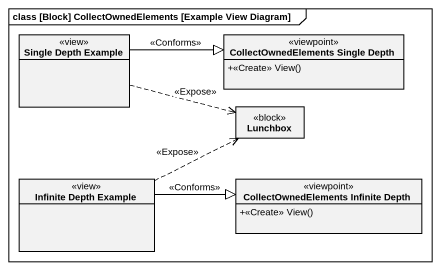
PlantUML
@startuml
mainframe class [Block] CollectOwnedElements [Example View Diagram]
hide circle
hide empty members
skinparam classAttributeIconSize 0
class "Single Depth Example" as Single_Depth_Example <<view>>
class "CollectOwnedElements Single Depth" as CollectOwnedElements_Single <<viewpoint>> {
  +<<Create>> View()
}
class Lunchbox <<block>>
class "Infinite Depth Example" as Infinite_Depth_Example <<view>>
class "CollectOwnedElements Infinite Depth" as CollectOwnedElements <<viewpoint>> {
  +<<Create>> View()
}
Single_Depth_Example -right-|> CollectOwnedElements_Single : <<Conforms>>
Single_Depth_Example .right.> Lunchbox : <<Expose>>
Infinite_Depth_Example .right.> Lunchbox : <<Expose>>
Infinite_Depth_Example -right-|> CollectOwnedElements : <<Conforms>>
@enduml
